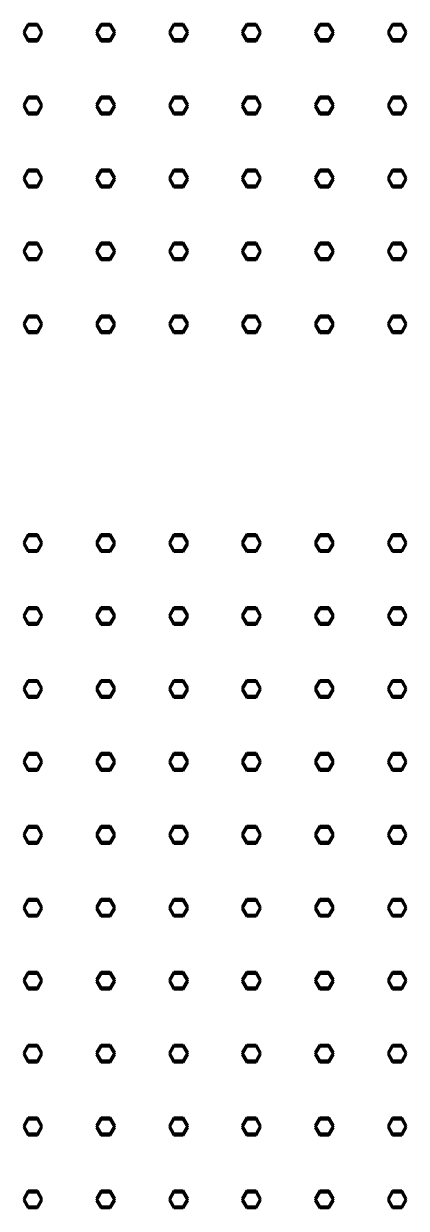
# Model space of a CAD drawing. Header units: millimetres. Extents: x 0 to 60, y -13 to 120.
# Drawn here: x 32.31 to 42.32, y 54.6 to 85.56 of the extents above; entities that cross this region are included whole.
import ezdxf

# ---------------------------------------------------------------- set-up
doc = ezdxf.new("R2010")
doc.units = ezdxf.units.MM
doc.layers.add('Visible (ANSI)', color=7, linetype='Continuous', lineweight=50)

msp = doc.modelspace()

# ---------------------------------------------------------------- linework, layer by layer
at = {"layer": 'Visible (ANSI)'}
for p, q in [((32.311, 85.351), (32.43, 85.558)), ((32.311, 85.3), (32.43, 85.507)), ((32.43, 85.558), (32.669, 85.558)), ((32.43, 85.507), (32.669, 85.507)), ((32.669, 85.558), (32.789, 85.351)), ((32.669, 85.507), (32.789, 85.3)), ((34.216, 85.351), (34.336, 85.558)), ((34.216, 85.3), (34.336, 85.507)), ((34.336, 85.558), (34.575, 85.558)), ((34.336, 85.507), (34.575, 85.507)), ((34.575, 85.558), (34.694, 85.351)), ((34.575, 85.507), (34.694, 85.3)), ((36.122, 85.351), (36.241, 85.558)), ((36.122, 85.3), (36.241, 85.507)), ((36.241, 85.558), (36.48, 85.558)), ((36.241, 85.507), (36.48, 85.507)), ((36.48, 85.558), (36.6, 85.351)), ((36.48, 85.507), (36.6, 85.3)), ((38.028, 85.351), (38.147, 85.558)), ((38.028, 85.3), (38.147, 85.507)), ((38.147, 85.558), (38.386, 85.558)), ((38.147, 85.507), (38.386, 85.507)), ((38.386, 85.558), (38.505, 85.351)), ((38.386, 85.507), (38.505, 85.3)), ((39.933, 85.351), (40.053, 85.558)), ((39.933, 85.3), (40.053, 85.507)), ((40.053, 85.558), (40.291, 85.558)), ((40.053, 85.507), (40.291, 85.507)), ((40.291, 85.558), (40.411, 85.351)), ((40.291, 85.507), (40.411, 85.3)), ((41.839, 85.351), (41.958, 85.558)), ((41.839, 85.3), (41.958, 85.507)), ((41.958, 85.558), (42.197, 85.558)), ((41.958, 85.507), (42.197, 85.507)), ((42.197, 85.558), (42.316, 85.351)), ((42.197, 85.507), (42.316, 85.3)), ((32.43, 85.144), (32.311, 85.351)), ((32.43, 85.093), (32.311, 85.3)), ((32.673, 85.151), (32.427, 85.151)), ((32.669, 85.144), (32.43, 85.144)), ((32.789, 85.351), (32.669, 85.144)), ((32.789, 85.3), (32.669, 85.093)), ((34.336, 85.144), (34.216, 85.351)), ((34.336, 85.093), (34.216, 85.3)), ((34.578, 85.151), (34.332, 85.151)), ((34.575, 85.144), (34.336, 85.144)), ((34.694, 85.351), (34.575, 85.144)), ((34.694, 85.3), (34.575, 85.093)), ((36.241, 85.144), (36.122, 85.351)), ((36.241, 85.093), (36.122, 85.3)), ((36.484, 85.151), (36.238, 85.151)), ((36.48, 85.144), (36.241, 85.144)), ((36.6, 85.351), (36.48, 85.144)), ((36.6, 85.3), (36.48, 85.093)), ((38.147, 85.144), (38.028, 85.351)), ((38.147, 85.093), (38.028, 85.3)), ((38.39, 85.151), (38.143, 85.151)), ((38.386, 85.144), (38.147, 85.144)), ((38.505, 85.351), (38.386, 85.144)), ((38.505, 85.3), (38.386, 85.093)), ((40.053, 85.144), (39.933, 85.351)), ((40.053, 85.093), (39.933, 85.3)), ((40.295, 85.151), (40.049, 85.151)), ((40.291, 85.144), (40.053, 85.144)), ((40.411, 85.351), (40.291, 85.144)), ((40.411, 85.3), (40.291, 85.093)), ((41.958, 85.144), (41.839, 85.351)), ((41.958, 85.093), (41.839, 85.3)), ((42.201, 85.151), (41.954, 85.151)), ((42.197, 85.144), (41.958, 85.144)), ((42.316, 85.351), (42.197, 85.144)), ((42.316, 85.3), (42.197, 85.093)), ((32.669, 85.093), (32.43, 85.093)), ((34.575, 85.093), (34.336, 85.093)), ((36.48, 85.093), (36.241, 85.093)), ((38.386, 85.093), (38.147, 85.093)), ((40.291, 85.093), (40.053, 85.093)), ((42.197, 85.093), (41.958, 85.093)), ((32.311, 83.445), (32.43, 83.652)), ((32.311, 83.395), (32.43, 83.601)), ((32.43, 83.652), (32.669, 83.652)), ((32.43, 83.601), (32.669, 83.601)), ((32.669, 83.652), (32.789, 83.445)), ((32.669, 83.601), (32.789, 83.395)), ((34.216, 83.445), (34.336, 83.652)), ((34.216, 83.395), (34.336, 83.601)), ((34.336, 83.652), (34.575, 83.652)), ((34.336, 83.601), (34.575, 83.601)), ((34.575, 83.652), (34.694, 83.445)), ((34.575, 83.601), (34.694, 83.395)), ((36.122, 83.445), (36.241, 83.652)), ((36.122, 83.395), (36.241, 83.601)), ((36.241, 83.652), (36.48, 83.652)), ((36.241, 83.601), (36.48, 83.601)), ((36.48, 83.652), (36.6, 83.445)), ((36.48, 83.601), (36.6, 83.395)), ((38.028, 83.445), (38.147, 83.652)), ((38.028, 83.395), (38.147, 83.601)), ((38.147, 83.652), (38.386, 83.652)), ((38.147, 83.601), (38.386, 83.601)), ((38.386, 83.652), (38.505, 83.445)), ((38.386, 83.601), (38.505, 83.395)), ((39.933, 83.445), (40.053, 83.652)), ((39.933, 83.395), (40.053, 83.601)), ((40.053, 83.652), (40.291, 83.652)), ((40.053, 83.601), (40.291, 83.601)), ((40.291, 83.652), (40.411, 83.445)), ((40.291, 83.601), (40.411, 83.395)), ((41.839, 83.445), (41.958, 83.652)), ((41.839, 83.395), (41.958, 83.601)), ((41.958, 83.652), (42.197, 83.652)), ((41.958, 83.601), (42.197, 83.601)), ((42.197, 83.652), (42.316, 83.445)), ((42.197, 83.601), (42.316, 83.395)), ((32.43, 83.239), (32.311, 83.445)), ((32.43, 83.188), (32.311, 83.395)), ((32.789, 83.445), (32.669, 83.239)), ((32.789, 83.395), (32.669, 83.188)), ((34.336, 83.239), (34.216, 83.445)), ((34.336, 83.188), (34.216, 83.395)), ((34.694, 83.445), (34.575, 83.239)), ((34.694, 83.395), (34.575, 83.188)), ((36.241, 83.239), (36.122, 83.445)), ((36.241, 83.188), (36.122, 83.395)), ((36.6, 83.445), (36.48, 83.239)), ((36.6, 83.395), (36.48, 83.188)), ((38.147, 83.239), (38.028, 83.445)), ((38.147, 83.188), (38.028, 83.395)), ((38.505, 83.445), (38.386, 83.239)), ((38.505, 83.395), (38.386, 83.188)), ((40.053, 83.239), (39.933, 83.445)), ((40.053, 83.188), (39.933, 83.395)), ((40.411, 83.445), (40.291, 83.239)), ((40.411, 83.395), (40.291, 83.188)), ((41.958, 83.239), (41.839, 83.445)), ((41.958, 83.188), (41.839, 83.395)), ((42.316, 83.445), (42.197, 83.239)), ((42.316, 83.395), (42.197, 83.188)), ((32.669, 83.239), (32.43, 83.239)), ((32.669, 83.188), (32.43, 83.188)), ((34.575, 83.239), (34.336, 83.239)), ((34.575, 83.188), (34.336, 83.188)), ((36.48, 83.239), (36.241, 83.239)), ((36.48, 83.188), (36.241, 83.188)), ((38.386, 83.239), (38.147, 83.239)), ((38.386, 83.188), (38.147, 83.188)), ((40.291, 83.239), (40.053, 83.239)), ((40.291, 83.188), (40.053, 83.188)), ((42.197, 83.239), (41.958, 83.239)), ((42.197, 83.188), (41.958, 83.188)), ((32.311, 81.54), (32.43, 81.747)), ((32.43, 81.747), (32.669, 81.747)), ((32.669, 81.747), (32.789, 81.54)), ((34.216, 81.54), (34.336, 81.747)), ((34.336, 81.747), (34.575, 81.747)), ((34.575, 81.747), (34.694, 81.54)), ((36.122, 81.54), (36.241, 81.747)), ((36.241, 81.747), (36.48, 81.747)), ((36.48, 81.747), (36.6, 81.54)), ((38.028, 81.54), (38.147, 81.747)), ((38.147, 81.747), (38.386, 81.747)), ((38.386, 81.747), (38.505, 81.54)), ((39.933, 81.54), (40.053, 81.747)), ((40.053, 81.747), (40.291, 81.747)), ((40.291, 81.747), (40.411, 81.54)), ((41.839, 81.54), (41.958, 81.747)), ((41.958, 81.747), (42.197, 81.747)), ((42.197, 81.747), (42.316, 81.54)), ((32.311, 81.489), (32.43, 81.696)), ((32.43, 81.333), (32.311, 81.54)), ((32.43, 81.282), (32.311, 81.489)), ((32.43, 81.696), (32.669, 81.696)), ((32.669, 81.696), (32.789, 81.489)), ((32.789, 81.54), (32.669, 81.333)), ((32.789, 81.489), (32.669, 81.282)), ((34.216, 81.489), (34.336, 81.696)), ((34.336, 81.333), (34.216, 81.54)), ((34.336, 81.282), (34.216, 81.489)), ((34.336, 81.696), (34.575, 81.696)), ((34.575, 81.696), (34.694, 81.489)), ((34.694, 81.54), (34.575, 81.333)), ((34.694, 81.489), (34.575, 81.282)), ((36.122, 81.489), (36.241, 81.696)), ((36.241, 81.333), (36.122, 81.54)), ((36.241, 81.282), (36.122, 81.489)), ((36.241, 81.696), (36.48, 81.696)), ((36.48, 81.696), (36.6, 81.489)), ((36.6, 81.54), (36.48, 81.333)), ((36.6, 81.489), (36.48, 81.282)), ((38.028, 81.489), (38.147, 81.696)), ((38.147, 81.333), (38.028, 81.54)), ((38.147, 81.282), (38.028, 81.489)), ((38.147, 81.696), (38.386, 81.696)), ((38.386, 81.696), (38.505, 81.489)), ((38.505, 81.54), (38.386, 81.333)), ((38.505, 81.489), (38.386, 81.282)), ((39.933, 81.489), (40.053, 81.696)), ((40.053, 81.333), (39.933, 81.54)), ((40.053, 81.282), (39.933, 81.489)), ((40.053, 81.696), (40.291, 81.696)), ((40.291, 81.696), (40.411, 81.489)), ((40.411, 81.54), (40.291, 81.333)), ((40.411, 81.489), (40.291, 81.282)), ((41.839, 81.489), (41.958, 81.696)), ((41.958, 81.333), (41.839, 81.54)), ((41.958, 81.282), (41.839, 81.489)), ((41.958, 81.696), (42.197, 81.696)), ((42.197, 81.696), (42.316, 81.489)), ((42.316, 81.54), (42.197, 81.333)), ((42.316, 81.489), (42.197, 81.282)), ((32.669, 81.333), (32.43, 81.333)), ((32.669, 81.282), (32.43, 81.282)), ((34.575, 81.333), (34.336, 81.333)), ((34.575, 81.282), (34.336, 81.282)), ((36.48, 81.333), (36.241, 81.333)), ((36.48, 81.282), (36.241, 81.282)), ((38.386, 81.333), (38.147, 81.333)), ((38.386, 81.282), (38.147, 81.282)), ((40.291, 81.333), (40.053, 81.333)), ((40.291, 81.282), (40.053, 81.282)), ((42.197, 81.333), (41.958, 81.333)), ((42.197, 81.282), (41.958, 81.282)), ((32.311, 79.634), (32.43, 79.841)), ((32.311, 79.584), (32.43, 79.79)), ((32.43, 79.428), (32.311, 79.634)), ((32.43, 79.377), (32.311, 79.584)), ((32.43, 79.841), (32.669, 79.841)), ((32.43, 79.79), (32.669, 79.79)), ((32.669, 79.841), (32.789, 79.634)), ((32.669, 79.79), (32.789, 79.584)), ((32.789, 79.634), (32.669, 79.428)), ((32.789, 79.584), (32.669, 79.377)), ((34.216, 79.634), (34.336, 79.841)), ((34.216, 79.584), (34.336, 79.79)), ((34.336, 79.428), (34.216, 79.634)), ((34.336, 79.377), (34.216, 79.584)), ((34.336, 79.841), (34.575, 79.841)), ((34.336, 79.79), (34.575, 79.79)), ((34.575, 79.841), (34.694, 79.634)), ((34.575, 79.79), (34.694, 79.584)), ((34.694, 79.634), (34.575, 79.428)), ((34.694, 79.584), (34.575, 79.377)), ((36.122, 79.634), (36.241, 79.841)), ((36.122, 79.584), (36.241, 79.79)), ((36.241, 79.428), (36.122, 79.634)), ((36.241, 79.377), (36.122, 79.584)), ((36.241, 79.841), (36.48, 79.841)), ((36.241, 79.79), (36.48, 79.79)), ((36.48, 79.841), (36.6, 79.634)), ((36.48, 79.79), (36.6, 79.584)), ((36.6, 79.634), (36.48, 79.428)), ((36.6, 79.584), (36.48, 79.377)), ((38.028, 79.634), (38.147, 79.841)), ((38.028, 79.584), (38.147, 79.79)), ((38.147, 79.428), (38.028, 79.634)), ((38.147, 79.377), (38.028, 79.584)), ((38.147, 79.841), (38.386, 79.841)), ((38.147, 79.79), (38.386, 79.79)), ((38.386, 79.841), (38.505, 79.634)), ((38.386, 79.79), (38.505, 79.584)), ((38.505, 79.634), (38.386, 79.428)), ((38.505, 79.584), (38.386, 79.377)), ((39.933, 79.634), (40.053, 79.841)), ((39.933, 79.584), (40.053, 79.79)), ((40.053, 79.428), (39.933, 79.634)), ((40.053, 79.377), (39.933, 79.584)), ((40.053, 79.841), (40.291, 79.841)), ((40.053, 79.79), (40.291, 79.79)), ((40.291, 79.841), (40.411, 79.634)), ((40.291, 79.79), (40.411, 79.584)), ((40.411, 79.634), (40.291, 79.428)), ((40.411, 79.584), (40.291, 79.377)), ((41.839, 79.634), (41.958, 79.841)), ((41.839, 79.584), (41.958, 79.79)), ((41.958, 79.428), (41.839, 79.634)), ((41.958, 79.377), (41.839, 79.584)), ((41.958, 79.841), (42.197, 79.841)), ((41.958, 79.79), (42.197, 79.79)), ((42.197, 79.841), (42.316, 79.634)), ((42.197, 79.79), (42.316, 79.584)), ((42.316, 79.634), (42.197, 79.428)), ((42.316, 79.584), (42.197, 79.377)), ((32.669, 79.428), (32.43, 79.428)), ((32.669, 79.377), (32.43, 79.377)), ((34.575, 79.428), (34.336, 79.428)), ((34.575, 79.377), (34.336, 79.377)), ((36.48, 79.428), (36.241, 79.428)), ((36.48, 79.377), (36.241, 79.377)), ((38.386, 79.428), (38.147, 79.428)), ((38.386, 79.377), (38.147, 79.377)), ((40.291, 79.428), (40.053, 79.428)), ((40.291, 79.377), (40.053, 79.377)), ((42.197, 79.428), (41.958, 79.428)), ((42.197, 79.377), (41.958, 79.377)), ((32.311, 77.729), (32.43, 77.936)), ((32.311, 77.678), (32.43, 77.885)), ((32.43, 77.522), (32.311, 77.729)), ((32.43, 77.936), (32.669, 77.936)), ((32.43, 77.885), (32.669, 77.885)), ((32.669, 77.936), (32.789, 77.729)), ((32.669, 77.885), (32.789, 77.678)), ((32.789, 77.729), (32.669, 77.522)), ((34.216, 77.729), (34.336, 77.936)), ((34.216, 77.678), (34.336, 77.885)), ((34.336, 77.522), (34.216, 77.729)), ((34.336, 77.936), (34.575, 77.936)), ((34.336, 77.885), (34.575, 77.885)), ((34.575, 77.936), (34.694, 77.729)), ((34.575, 77.885), (34.694, 77.678)), ((34.694, 77.729), (34.575, 77.522)), ((36.122, 77.729), (36.241, 77.936)), ((36.122, 77.678), (36.241, 77.885)), ((36.241, 77.522), (36.122, 77.729)), ((36.241, 77.936), (36.48, 77.936)), ((36.241, 77.885), (36.48, 77.885)), ((36.48, 77.936), (36.6, 77.729)), ((36.48, 77.885), (36.6, 77.678)), ((36.6, 77.729), (36.48, 77.522)), ((38.028, 77.729), (38.147, 77.936)), ((38.028, 77.678), (38.147, 77.885)), ((38.147, 77.522), (38.028, 77.729)), ((38.147, 77.936), (38.386, 77.936)), ((38.147, 77.885), (38.386, 77.885)), ((38.386, 77.936), (38.505, 77.729)), ((38.386, 77.885), (38.505, 77.678)), ((38.505, 77.729), (38.386, 77.522)), ((39.933, 77.729), (40.053, 77.936)), ((39.933, 77.678), (40.053, 77.885)), ((40.053, 77.522), (39.933, 77.729)), ((40.053, 77.936), (40.291, 77.936)), ((40.053, 77.885), (40.291, 77.885)), ((40.291, 77.936), (40.411, 77.729)), ((40.291, 77.885), (40.411, 77.678)), ((40.411, 77.729), (40.291, 77.522)), ((41.839, 77.729), (41.958, 77.936)), ((41.839, 77.678), (41.958, 77.885)), ((41.958, 77.522), (41.839, 77.729)), ((41.958, 77.936), (42.197, 77.936)), ((41.958, 77.885), (42.197, 77.885)), ((42.197, 77.936), (42.316, 77.729)), ((42.197, 77.885), (42.316, 77.678)), ((42.316, 77.729), (42.197, 77.522)), ((32.43, 77.471), (32.311, 77.678)), ((32.669, 77.522), (32.43, 77.522)), ((32.669, 77.471), (32.43, 77.471)), ((32.789, 77.678), (32.669, 77.471)), ((34.336, 77.471), (34.216, 77.678)), ((34.575, 77.522), (34.336, 77.522)), ((34.575, 77.471), (34.336, 77.471)), ((34.694, 77.678), (34.575, 77.471)), ((36.241, 77.471), (36.122, 77.678)), ((36.48, 77.522), (36.241, 77.522)), ((36.48, 77.471), (36.241, 77.471)), ((36.6, 77.678), (36.48, 77.471)), ((38.147, 77.471), (38.028, 77.678)), ((38.386, 77.522), (38.147, 77.522)), ((38.386, 77.471), (38.147, 77.471)), ((38.505, 77.678), (38.386, 77.471)), ((40.053, 77.471), (39.933, 77.678)), ((40.291, 77.522), (40.053, 77.522)), ((40.291, 77.471), (40.053, 77.471)), ((40.411, 77.678), (40.291, 77.471)), ((41.958, 77.471), (41.839, 77.678)), ((42.197, 77.522), (41.958, 77.522)), ((42.197, 77.471), (41.958, 77.471)), ((42.316, 77.678), (42.197, 77.471)), ((32.311, 72.012), (32.43, 72.219)), ((32.311, 71.961), (32.43, 72.168)), ((32.43, 72.219), (32.669, 72.219)), ((32.43, 72.168), (32.669, 72.168)), ((32.669, 72.219), (32.789, 72.012)), ((32.669, 72.168), (32.789, 71.961)), ((34.216, 72.012), (34.336, 72.219)), ((34.216, 71.961), (34.336, 72.168)), ((34.336, 72.219), (34.575, 72.219)), ((34.336, 72.168), (34.575, 72.168)), ((34.575, 72.219), (34.694, 72.012)), ((34.575, 72.168), (34.694, 71.961)), ((36.122, 72.012), (36.241, 72.219)), ((36.122, 71.961), (36.241, 72.168)), ((36.241, 72.219), (36.48, 72.219)), ((36.241, 72.168), (36.48, 72.168)), ((36.48, 72.219), (36.6, 72.012)), ((36.48, 72.168), (36.6, 71.961)), ((38.028, 72.012), (38.147, 72.219)), ((38.028, 71.961), (38.147, 72.168)), ((38.147, 72.219), (38.386, 72.219)), ((38.147, 72.168), (38.386, 72.168)), ((38.386, 72.219), (38.505, 72.012)), ((38.386, 72.168), (38.505, 71.961)), ((39.933, 72.012), (40.053, 72.219)), ((39.933, 71.961), (40.053, 72.168)), ((40.053, 72.219), (40.291, 72.219)), ((40.053, 72.168), (40.291, 72.168)), ((40.291, 72.219), (40.411, 72.012)), ((40.291, 72.168), (40.411, 71.961)), ((41.839, 72.012), (41.958, 72.219)), ((41.839, 71.961), (41.958, 72.168)), ((41.958, 72.219), (42.197, 72.219)), ((41.958, 72.168), (42.197, 72.168)), ((42.197, 72.219), (42.316, 72.012)), ((42.197, 72.168), (42.316, 71.961)), ((32.43, 71.805), (32.311, 72.012)), ((32.43, 71.754), (32.311, 71.961)), ((32.789, 72.012), (32.669, 71.805)), ((32.789, 71.961), (32.669, 71.754)), ((34.336, 71.805), (34.216, 72.012)), ((34.336, 71.754), (34.216, 71.961)), ((34.694, 72.012), (34.575, 71.805)), ((34.694, 71.961), (34.575, 71.754)), ((36.241, 71.805), (36.122, 72.012)), ((36.241, 71.754), (36.122, 71.961)), ((36.6, 72.012), (36.48, 71.805)), ((36.6, 71.961), (36.48, 71.754)), ((38.147, 71.805), (38.028, 72.012)), ((38.147, 71.754), (38.028, 71.961)), ((38.505, 72.012), (38.386, 71.805)), ((38.505, 71.961), (38.386, 71.754)), ((40.053, 71.805), (39.933, 72.012)), ((40.053, 71.754), (39.933, 71.961)), ((40.411, 72.012), (40.291, 71.805)), ((40.411, 71.961), (40.291, 71.754)), ((41.958, 71.805), (41.839, 72.012)), ((41.958, 71.754), (41.839, 71.961)), ((42.316, 72.012), (42.197, 71.805)), ((42.316, 71.961), (42.197, 71.754)), ((32.669, 71.805), (32.43, 71.805)), ((32.669, 71.754), (32.43, 71.754)), ((34.575, 71.805), (34.336, 71.805)), ((34.575, 71.754), (34.336, 71.754)), ((36.48, 71.805), (36.241, 71.805)), ((36.48, 71.754), (36.241, 71.754)), ((38.386, 71.805), (38.147, 71.805)), ((38.386, 71.754), (38.147, 71.754)), ((40.291, 71.805), (40.053, 71.805)), ((40.291, 71.754), (40.053, 71.754)), ((42.197, 71.805), (41.958, 71.805)), ((42.197, 71.754), (41.958, 71.754)), ((32.311, 70.107), (32.43, 70.313)), ((32.43, 70.313), (32.669, 70.313)), ((32.669, 70.313), (32.789, 70.107)), ((34.216, 70.107), (34.336, 70.313)), ((34.336, 70.313), (34.575, 70.313)), ((34.575, 70.313), (34.694, 70.107)), ((36.122, 70.107), (36.241, 70.313)), ((36.241, 70.313), (36.48, 70.313)), ((36.48, 70.313), (36.6, 70.107)), ((38.028, 70.107), (38.147, 70.313)), ((38.147, 70.313), (38.386, 70.313)), ((38.386, 70.313), (38.505, 70.107)), ((39.933, 70.107), (40.053, 70.313)), ((40.053, 70.313), (40.291, 70.313)), ((40.291, 70.313), (40.411, 70.107)), ((41.839, 70.107), (41.958, 70.313)), ((41.958, 70.313), (42.197, 70.313)), ((42.197, 70.313), (42.316, 70.107)), ((32.311, 70.056), (32.43, 70.263)), ((32.43, 69.9), (32.311, 70.107)), ((32.43, 69.849), (32.311, 70.056)), ((32.43, 70.263), (32.669, 70.263)), ((32.669, 70.263), (32.789, 70.056)), ((32.789, 70.107), (32.669, 69.9)), ((32.789, 70.056), (32.669, 69.849)), ((34.216, 70.056), (34.336, 70.263)), ((34.336, 69.9), (34.216, 70.107)), ((34.336, 69.849), (34.216, 70.056)), ((34.336, 70.263), (34.575, 70.263)), ((34.575, 70.263), (34.694, 70.056)), ((34.694, 70.107), (34.575, 69.9)), ((34.694, 70.056), (34.575, 69.849)), ((36.122, 70.056), (36.241, 70.263)), ((36.241, 69.9), (36.122, 70.107)), ((36.241, 69.849), (36.122, 70.056)), ((36.241, 70.263), (36.48, 70.263)), ((36.48, 70.263), (36.6, 70.056)), ((36.6, 70.107), (36.48, 69.9)), ((36.6, 70.056), (36.48, 69.849)), ((38.028, 70.056), (38.147, 70.263)), ((38.147, 69.9), (38.028, 70.107)), ((38.147, 69.849), (38.028, 70.056)), ((38.147, 70.263), (38.386, 70.263)), ((38.386, 70.263), (38.505, 70.056)), ((38.505, 70.107), (38.386, 69.9)), ((38.505, 70.056), (38.386, 69.849)), ((39.933, 70.056), (40.053, 70.263)), ((40.053, 69.9), (39.933, 70.107)), ((40.053, 69.849), (39.933, 70.056)), ((40.053, 70.263), (40.291, 70.263)), ((40.291, 70.263), (40.411, 70.056)), ((40.411, 70.107), (40.291, 69.9)), ((40.411, 70.056), (40.291, 69.849)), ((41.839, 70.056), (41.958, 70.263)), ((41.958, 69.9), (41.839, 70.107)), ((41.958, 69.849), (41.839, 70.056)), ((41.958, 70.263), (42.197, 70.263)), ((42.197, 70.263), (42.316, 70.056)), ((42.316, 70.107), (42.197, 69.9)), ((42.316, 70.056), (42.197, 69.849)), ((32.669, 69.9), (32.43, 69.9)), ((32.669, 69.849), (32.43, 69.849)), ((34.575, 69.9), (34.336, 69.9)), ((34.575, 69.849), (34.336, 69.849)), ((36.48, 69.9), (36.241, 69.9)), ((36.48, 69.849), (36.241, 69.849)), ((38.386, 69.9), (38.147, 69.9)), ((38.386, 69.849), (38.147, 69.849)), ((40.291, 69.9), (40.053, 69.9)), ((40.291, 69.849), (40.053, 69.849)), ((42.197, 69.9), (41.958, 69.9)), ((42.197, 69.849), (41.958, 69.849)), ((32.311, 68.201), (32.43, 68.408)), ((32.43, 68.408), (32.669, 68.408)), ((32.669, 68.408), (32.789, 68.201)), ((34.216, 68.201), (34.336, 68.408)), ((34.336, 68.408), (34.575, 68.408)), ((34.575, 68.408), (34.694, 68.201)), ((36.122, 68.201), (36.241, 68.408)), ((36.241, 68.408), (36.48, 68.408)), ((36.48, 68.408), (36.6, 68.201)), ((38.028, 68.201), (38.147, 68.408)), ((38.147, 68.408), (38.386, 68.408)), ((38.386, 68.408), (38.505, 68.201)), ((39.933, 68.201), (40.053, 68.408)), ((40.053, 68.408), (40.291, 68.408)), ((40.291, 68.408), (40.411, 68.201)), ((41.839, 68.201), (41.958, 68.408)), ((41.958, 68.408), (42.197, 68.408)), ((42.197, 68.408), (42.316, 68.201)), ((32.311, 68.15), (32.43, 68.357)), ((32.43, 67.994), (32.311, 68.201)), ((32.43, 67.943), (32.311, 68.15)), ((32.43, 68.357), (32.669, 68.357)), ((32.669, 68.357), (32.789, 68.15)), ((32.789, 68.201), (32.669, 67.994)), ((32.789, 68.15), (32.669, 67.943)), ((34.216, 68.15), (34.336, 68.357)), ((34.336, 67.994), (34.216, 68.201)), ((34.336, 67.943), (34.216, 68.15)), ((34.336, 68.357), (34.575, 68.357)), ((34.575, 68.357), (34.694, 68.15)), ((34.694, 68.201), (34.575, 67.994)), ((34.694, 68.15), (34.575, 67.943)), ((36.122, 68.15), (36.241, 68.357)), ((36.241, 67.994), (36.122, 68.201)), ((36.241, 67.943), (36.122, 68.15)), ((36.241, 68.357), (36.48, 68.357)), ((36.48, 68.357), (36.6, 68.15)), ((36.6, 68.201), (36.48, 67.994)), ((36.6, 68.15), (36.48, 67.943)), ((38.028, 68.15), (38.147, 68.357)), ((38.147, 67.994), (38.028, 68.201)), ((38.147, 67.943), (38.028, 68.15)), ((38.147, 68.357), (38.386, 68.357)), ((38.386, 68.357), (38.505, 68.15)), ((38.505, 68.201), (38.386, 67.994)), ((38.505, 68.15), (38.386, 67.943)), ((39.933, 68.15), (40.053, 68.357)), ((40.053, 67.994), (39.933, 68.201)), ((40.053, 67.943), (39.933, 68.15)), ((40.053, 68.357), (40.291, 68.357)), ((40.291, 68.357), (40.411, 68.15)), ((40.411, 68.201), (40.291, 67.994)), ((40.411, 68.15), (40.291, 67.943)), ((41.839, 68.15), (41.958, 68.357)), ((41.958, 67.994), (41.839, 68.201)), ((41.958, 67.943), (41.839, 68.15)), ((41.958, 68.357), (42.197, 68.357)), ((42.197, 68.357), (42.316, 68.15)), ((42.316, 68.201), (42.197, 67.994)), ((42.316, 68.15), (42.197, 67.943)), ((32.669, 67.994), (32.43, 67.994)), ((32.669, 67.943), (32.43, 67.943)), ((34.575, 67.994), (34.336, 67.994)), ((34.575, 67.943), (34.336, 67.943)), ((36.48, 67.994), (36.241, 67.994)), ((36.48, 67.943), (36.241, 67.943)), ((38.386, 67.994), (38.147, 67.994)), ((38.386, 67.943), (38.147, 67.943)), ((40.291, 67.994), (40.053, 67.994)), ((40.291, 67.943), (40.053, 67.943)), ((42.197, 67.994), (41.958, 67.994)), ((42.197, 67.943), (41.958, 67.943)), ((32.311, 66.295), (32.43, 66.502)), ((32.311, 66.245), (32.43, 66.451)), ((32.43, 66.089), (32.311, 66.295)), ((32.43, 66.038), (32.311, 66.245)), ((32.43, 66.502), (32.669, 66.502)), ((32.43, 66.451), (32.669, 66.451)), ((32.669, 66.502), (32.789, 66.295)), ((32.669, 66.451), (32.789, 66.245)), ((32.789, 66.295), (32.669, 66.089)), ((32.789, 66.245), (32.669, 66.038)), ((34.216, 66.295), (34.336, 66.502)), ((34.216, 66.245), (34.336, 66.451)), ((34.336, 66.089), (34.216, 66.295)), ((34.336, 66.038), (34.216, 66.245)), ((34.336, 66.502), (34.575, 66.502)), ((34.336, 66.451), (34.575, 66.451)), ((34.575, 66.502), (34.694, 66.295)), ((34.575, 66.451), (34.694, 66.245)), ((34.694, 66.295), (34.575, 66.089)), ((34.694, 66.245), (34.575, 66.038)), ((36.122, 66.295), (36.241, 66.502)), ((36.122, 66.245), (36.241, 66.451)), ((36.241, 66.089), (36.122, 66.295)), ((36.241, 66.038), (36.122, 66.245)), ((36.241, 66.502), (36.48, 66.502)), ((36.241, 66.451), (36.48, 66.451)), ((36.48, 66.502), (36.6, 66.295)), ((36.48, 66.451), (36.6, 66.245)), ((36.6, 66.295), (36.48, 66.089)), ((36.6, 66.245), (36.48, 66.038)), ((38.028, 66.295), (38.147, 66.502)), ((38.028, 66.245), (38.147, 66.451)), ((38.147, 66.089), (38.028, 66.295)), ((38.147, 66.038), (38.028, 66.245)), ((38.147, 66.502), (38.386, 66.502)), ((38.147, 66.451), (38.386, 66.451)), ((38.386, 66.502), (38.505, 66.295)), ((38.386, 66.451), (38.505, 66.245)), ((38.505, 66.295), (38.386, 66.089)), ((38.505, 66.245), (38.386, 66.038)), ((39.933, 66.295), (40.053, 66.502)), ((39.933, 66.245), (40.053, 66.451)), ((40.053, 66.089), (39.933, 66.295)), ((40.053, 66.038), (39.933, 66.245)), ((40.053, 66.502), (40.291, 66.502)), ((40.053, 66.451), (40.291, 66.451)), ((40.291, 66.502), (40.411, 66.295)), ((40.291, 66.451), (40.411, 66.245)), ((40.411, 66.295), (40.291, 66.089)), ((40.411, 66.245), (40.291, 66.038)), ((41.839, 66.295), (41.958, 66.502)), ((41.839, 66.245), (41.958, 66.451)), ((41.958, 66.089), (41.839, 66.295)), ((41.958, 66.038), (41.839, 66.245)), ((41.958, 66.502), (42.197, 66.502)), ((41.958, 66.451), (42.197, 66.451)), ((42.197, 66.502), (42.316, 66.295)), ((42.197, 66.451), (42.316, 66.245)), ((42.316, 66.295), (42.197, 66.089)), ((42.316, 66.245), (42.197, 66.038)), ((32.669, 66.089), (32.43, 66.089)), ((32.669, 66.038), (32.43, 66.038)), ((34.575, 66.089), (34.336, 66.089)), ((34.575, 66.038), (34.336, 66.038)), ((36.48, 66.089), (36.241, 66.089)), ((36.48, 66.038), (36.241, 66.038)), ((38.386, 66.089), (38.147, 66.089)), ((38.386, 66.038), (38.147, 66.038)), ((40.291, 66.089), (40.053, 66.089)), ((40.291, 66.038), (40.053, 66.038)), ((42.197, 66.089), (41.958, 66.089)), ((42.197, 66.038), (41.958, 66.038)), ((32.311, 64.39), (32.43, 64.597)), ((32.311, 64.339), (32.43, 64.546)), ((32.43, 64.183), (32.311, 64.39)), ((32.43, 64.597), (32.669, 64.597)), ((32.43, 64.546), (32.669, 64.546)), ((32.669, 64.597), (32.789, 64.39)), ((32.669, 64.546), (32.789, 64.339)), ((32.789, 64.39), (32.669, 64.183)), ((34.216, 64.39), (34.336, 64.597)), ((34.216, 64.339), (34.336, 64.546)), ((34.336, 64.183), (34.216, 64.39)), ((34.336, 64.597), (34.575, 64.597)), ((34.336, 64.546), (34.575, 64.546)), ((34.575, 64.597), (34.694, 64.39)), ((34.575, 64.546), (34.694, 64.339)), ((34.694, 64.39), (34.575, 64.183)), ((36.122, 64.39), (36.241, 64.597)), ((36.122, 64.339), (36.241, 64.546)), ((36.241, 64.183), (36.122, 64.39)), ((36.241, 64.597), (36.48, 64.597)), ((36.241, 64.546), (36.48, 64.546)), ((36.48, 64.597), (36.6, 64.39)), ((36.48, 64.546), (36.6, 64.339)), ((36.6, 64.39), (36.48, 64.183)), ((38.028, 64.39), (38.147, 64.597)), ((38.028, 64.339), (38.147, 64.546)), ((38.147, 64.183), (38.028, 64.39)), ((38.147, 64.597), (38.386, 64.597)), ((38.147, 64.546), (38.386, 64.546)), ((38.386, 64.597), (38.505, 64.39)), ((38.386, 64.546), (38.505, 64.339)), ((38.505, 64.39), (38.386, 64.183)), ((39.933, 64.39), (40.053, 64.597)), ((39.933, 64.339), (40.053, 64.546)), ((40.053, 64.183), (39.933, 64.39)), ((40.053, 64.597), (40.291, 64.597)), ((40.053, 64.546), (40.291, 64.546)), ((40.291, 64.597), (40.411, 64.39)), ((40.291, 64.546), (40.411, 64.339)), ((40.411, 64.39), (40.291, 64.183)), ((41.839, 64.39), (41.958, 64.597)), ((41.839, 64.339), (41.958, 64.546)), ((41.958, 64.183), (41.839, 64.39)), ((41.958, 64.597), (42.197, 64.597)), ((41.958, 64.546), (42.197, 64.546)), ((42.197, 64.597), (42.316, 64.39)), ((42.197, 64.546), (42.316, 64.339)), ((42.316, 64.39), (42.197, 64.183)), ((32.43, 64.132), (32.311, 64.339)), ((32.669, 64.183), (32.43, 64.183)), ((32.669, 64.132), (32.43, 64.132)), ((32.789, 64.339), (32.669, 64.132)), ((34.336, 64.132), (34.216, 64.339)), ((34.575, 64.183), (34.336, 64.183)), ((34.575, 64.132), (34.336, 64.132)), ((34.694, 64.339), (34.575, 64.132)), ((36.241, 64.132), (36.122, 64.339)), ((36.48, 64.183), (36.241, 64.183)), ((36.48, 64.132), (36.241, 64.132)), ((36.6, 64.339), (36.48, 64.132)), ((38.147, 64.132), (38.028, 64.339)), ((38.386, 64.183), (38.147, 64.183)), ((38.386, 64.132), (38.147, 64.132)), ((38.505, 64.339), (38.386, 64.132)), ((40.053, 64.132), (39.933, 64.339)), ((40.291, 64.183), (40.053, 64.183)), ((40.291, 64.132), (40.053, 64.132)), ((40.411, 64.339), (40.291, 64.132)), ((41.958, 64.132), (41.839, 64.339)), ((42.197, 64.183), (41.958, 64.183)), ((42.197, 64.132), (41.958, 64.132)), ((42.316, 64.339), (42.197, 64.132)), ((32.311, 62.484), (32.43, 62.691)), ((32.311, 62.433), (32.43, 62.64)), ((32.43, 62.691), (32.669, 62.691)), ((32.43, 62.64), (32.669, 62.64)), ((32.669, 62.691), (32.789, 62.484)), ((32.669, 62.64), (32.789, 62.433)), ((34.216, 62.484), (34.336, 62.691)), ((34.216, 62.433), (34.336, 62.64)), ((34.336, 62.691), (34.575, 62.691)), ((34.336, 62.64), (34.575, 62.64)), ((34.575, 62.691), (34.694, 62.484)), ((34.575, 62.64), (34.694, 62.433)), ((36.122, 62.484), (36.241, 62.691)), ((36.122, 62.433), (36.241, 62.64)), ((36.241, 62.691), (36.48, 62.691)), ((36.241, 62.64), (36.48, 62.64)), ((36.48, 62.691), (36.6, 62.484)), ((36.48, 62.64), (36.6, 62.433)), ((38.028, 62.484), (38.147, 62.691)), ((38.028, 62.433), (38.147, 62.64)), ((38.147, 62.691), (38.386, 62.691)), ((38.147, 62.64), (38.386, 62.64)), ((38.386, 62.691), (38.505, 62.484)), ((38.386, 62.64), (38.505, 62.433)), ((39.933, 62.484), (40.053, 62.691)), ((39.933, 62.433), (40.053, 62.64)), ((40.053, 62.691), (40.291, 62.691)), ((40.053, 62.64), (40.291, 62.64)), ((40.291, 62.691), (40.411, 62.484)), ((40.291, 62.64), (40.411, 62.433)), ((41.839, 62.484), (41.958, 62.691)), ((41.839, 62.433), (41.958, 62.64)), ((41.958, 62.691), (42.197, 62.691)), ((41.958, 62.64), (42.197, 62.64)), ((42.197, 62.691), (42.316, 62.484)), ((42.197, 62.64), (42.316, 62.433)), ((32.43, 62.277), (32.311, 62.484)), ((32.43, 62.227), (32.311, 62.433)), ((32.669, 62.277), (32.43, 62.277)), ((32.669, 62.227), (32.43, 62.227)), ((32.789, 62.484), (32.669, 62.277)), ((32.789, 62.433), (32.669, 62.227)), ((34.336, 62.277), (34.216, 62.484)), ((34.336, 62.227), (34.216, 62.433)), ((34.575, 62.277), (34.336, 62.277)), ((34.575, 62.227), (34.336, 62.227)), ((34.694, 62.484), (34.575, 62.277)), ((34.694, 62.433), (34.575, 62.227)), ((36.241, 62.277), (36.122, 62.484)), ((36.241, 62.227), (36.122, 62.433)), ((36.48, 62.277), (36.241, 62.277)), ((36.48, 62.227), (36.241, 62.227)), ((36.6, 62.484), (36.48, 62.277)), ((36.6, 62.433), (36.48, 62.227)), ((38.147, 62.277), (38.028, 62.484)), ((38.147, 62.227), (38.028, 62.433)), ((38.386, 62.277), (38.147, 62.277)), ((38.386, 62.227), (38.147, 62.227)), ((38.505, 62.484), (38.386, 62.277)), ((38.505, 62.433), (38.386, 62.227)), ((40.053, 62.277), (39.933, 62.484)), ((40.053, 62.227), (39.933, 62.433)), ((40.291, 62.277), (40.053, 62.277)), ((40.291, 62.227), (40.053, 62.227)), ((40.411, 62.484), (40.291, 62.277)), ((40.411, 62.433), (40.291, 62.227)), ((41.958, 62.277), (41.839, 62.484)), ((41.958, 62.227), (41.839, 62.433)), ((42.197, 62.277), (41.958, 62.277)), ((42.197, 62.227), (41.958, 62.227)), ((42.316, 62.484), (42.197, 62.277)), ((42.316, 62.433), (42.197, 62.227)), ((32.311, 60.579), (32.43, 60.785)), ((32.311, 60.528), (32.43, 60.735)), ((32.43, 60.785), (32.669, 60.785)), ((32.43, 60.735), (32.669, 60.735)), ((32.669, 60.785), (32.789, 60.579)), ((32.669, 60.735), (32.789, 60.528)), ((34.216, 60.579), (34.336, 60.785)), ((34.216, 60.528), (34.336, 60.735)), ((34.336, 60.785), (34.575, 60.785)), ((34.336, 60.735), (34.575, 60.735)), ((34.575, 60.785), (34.694, 60.579)), ((34.575, 60.735), (34.694, 60.528)), ((36.122, 60.579), (36.241, 60.785)), ((36.122, 60.528), (36.241, 60.735)), ((36.241, 60.785), (36.48, 60.785)), ((36.241, 60.735), (36.48, 60.735)), ((36.48, 60.785), (36.6, 60.579)), ((36.48, 60.735), (36.6, 60.528)), ((38.028, 60.579), (38.147, 60.785)), ((38.028, 60.528), (38.147, 60.735)), ((38.147, 60.785), (38.386, 60.785)), ((38.147, 60.735), (38.386, 60.735)), ((38.386, 60.785), (38.505, 60.579)), ((38.386, 60.735), (38.505, 60.528)), ((39.933, 60.579), (40.053, 60.785)), ((39.933, 60.528), (40.053, 60.735)), ((40.053, 60.785), (40.291, 60.785)), ((40.053, 60.735), (40.291, 60.735)), ((40.291, 60.785), (40.411, 60.579)), ((40.291, 60.735), (40.411, 60.528)), ((41.839, 60.579), (41.958, 60.785)), ((41.839, 60.528), (41.958, 60.735)), ((41.958, 60.785), (42.197, 60.785)), ((41.958, 60.735), (42.197, 60.735)), ((42.197, 60.785), (42.316, 60.579)), ((42.197, 60.735), (42.316, 60.528)), ((32.43, 60.372), (32.311, 60.579)), ((32.43, 60.321), (32.311, 60.528)), ((32.669, 60.372), (32.43, 60.372)), ((32.789, 60.579), (32.669, 60.372)), ((32.789, 60.528), (32.669, 60.321)), ((34.336, 60.372), (34.216, 60.579)), ((34.336, 60.321), (34.216, 60.528)), ((34.575, 60.372), (34.336, 60.372)), ((34.694, 60.579), (34.575, 60.372)), ((34.694, 60.528), (34.575, 60.321)), ((36.241, 60.372), (36.122, 60.579)), ((36.241, 60.321), (36.122, 60.528)), ((36.48, 60.372), (36.241, 60.372)), ((36.6, 60.579), (36.48, 60.372)), ((36.6, 60.528), (36.48, 60.321)), ((38.147, 60.372), (38.028, 60.579)), ((38.147, 60.321), (38.028, 60.528)), ((38.386, 60.372), (38.147, 60.372)), ((38.505, 60.579), (38.386, 60.372)), ((38.505, 60.528), (38.386, 60.321)), ((40.053, 60.372), (39.933, 60.579)), ((40.053, 60.321), (39.933, 60.528)), ((40.291, 60.372), (40.053, 60.372)), ((40.411, 60.579), (40.291, 60.372)), ((40.411, 60.528), (40.291, 60.321)), ((41.958, 60.372), (41.839, 60.579)), ((41.958, 60.321), (41.839, 60.528)), ((42.197, 60.372), (41.958, 60.372)), ((42.316, 60.579), (42.197, 60.372)), ((42.316, 60.528), (42.197, 60.321)), ((32.669, 60.321), (32.43, 60.321)), ((34.575, 60.321), (34.336, 60.321)), ((36.48, 60.321), (36.241, 60.321)), ((38.386, 60.321), (38.147, 60.321)), ((40.291, 60.321), (40.053, 60.321)), ((42.197, 60.321), (41.958, 60.321)), ((32.311, 58.673), (32.43, 58.88)), ((32.311, 58.622), (32.43, 58.829)), ((32.43, 58.88), (32.669, 58.88)), ((32.43, 58.829), (32.669, 58.829)), ((32.669, 58.88), (32.789, 58.673)), ((32.669, 58.829), (32.789, 58.622)), ((34.216, 58.673), (34.336, 58.88)), ((34.216, 58.622), (34.336, 58.829)), ((34.336, 58.88), (34.575, 58.88)), ((34.336, 58.829), (34.575, 58.829)), ((34.575, 58.88), (34.694, 58.673)), ((34.575, 58.829), (34.694, 58.622)), ((36.122, 58.673), (36.241, 58.88)), ((36.122, 58.622), (36.241, 58.829)), ((36.241, 58.88), (36.48, 58.88)), ((36.241, 58.829), (36.48, 58.829)), ((36.48, 58.88), (36.6, 58.673)), ((36.48, 58.829), (36.6, 58.622)), ((38.028, 58.673), (38.147, 58.88)), ((38.028, 58.622), (38.147, 58.829)), ((38.147, 58.88), (38.386, 58.88)), ((38.147, 58.829), (38.386, 58.829)), ((38.386, 58.88), (38.505, 58.673)), ((38.386, 58.829), (38.505, 58.622)), ((39.933, 58.673), (40.053, 58.88)), ((39.933, 58.622), (40.053, 58.829)), ((40.053, 58.88), (40.291, 58.88)), ((40.053, 58.829), (40.291, 58.829)), ((40.291, 58.88), (40.411, 58.673)), ((40.291, 58.829), (40.411, 58.622)), ((41.839, 58.673), (41.958, 58.88)), ((41.839, 58.622), (41.958, 58.829)), ((41.958, 58.88), (42.197, 58.88)), ((41.958, 58.829), (42.197, 58.829)), ((42.197, 58.88), (42.316, 58.673)), ((42.197, 58.829), (42.316, 58.622)), ((32.43, 58.466), (32.311, 58.673)), ((32.43, 58.415), (32.311, 58.622)), ((32.789, 58.673), (32.669, 58.466)), ((32.789, 58.622), (32.669, 58.415)), ((34.336, 58.466), (34.216, 58.673)), ((34.336, 58.415), (34.216, 58.622)), ((34.694, 58.673), (34.575, 58.466)), ((34.694, 58.622), (34.575, 58.415)), ((36.241, 58.466), (36.122, 58.673)), ((36.241, 58.415), (36.122, 58.622)), ((36.6, 58.673), (36.48, 58.466)), ((36.6, 58.622), (36.48, 58.415)), ((38.147, 58.466), (38.028, 58.673)), ((38.147, 58.415), (38.028, 58.622)), ((38.505, 58.673), (38.386, 58.466)), ((38.505, 58.622), (38.386, 58.415)), ((40.053, 58.466), (39.933, 58.673)), ((40.053, 58.415), (39.933, 58.622)), ((40.411, 58.673), (40.291, 58.466)), ((40.411, 58.622), (40.291, 58.415)), ((41.958, 58.466), (41.839, 58.673)), ((41.958, 58.415), (41.839, 58.622)), ((42.316, 58.673), (42.197, 58.466)), ((42.316, 58.622), (42.197, 58.415)), ((32.669, 58.466), (32.43, 58.466)), ((32.669, 58.415), (32.43, 58.415)), ((34.575, 58.466), (34.336, 58.466)), ((34.575, 58.415), (34.336, 58.415)), ((36.48, 58.466), (36.241, 58.466)), ((36.48, 58.415), (36.241, 58.415)), ((38.386, 58.466), (38.147, 58.466)), ((38.386, 58.415), (38.147, 58.415)), ((40.291, 58.466), (40.053, 58.466)), ((40.291, 58.415), (40.053, 58.415)), ((42.197, 58.466), (41.958, 58.466)), ((42.197, 58.415), (41.958, 58.415)), ((32.311, 56.768), (32.43, 56.974)), ((32.43, 56.974), (32.669, 56.974)), ((32.669, 56.974), (32.789, 56.768)), ((34.216, 56.768), (34.336, 56.974)), ((34.336, 56.974), (34.575, 56.974)), ((34.575, 56.974), (34.694, 56.768)), ((36.122, 56.768), (36.241, 56.974)), ((36.241, 56.974), (36.48, 56.974)), ((36.48, 56.974), (36.6, 56.768)), ((38.028, 56.768), (38.147, 56.974)), ((38.147, 56.974), (38.386, 56.974)), ((38.386, 56.974), (38.505, 56.768)), ((39.933, 56.768), (40.053, 56.974)), ((40.053, 56.974), (40.291, 56.974)), ((40.291, 56.974), (40.411, 56.768)), ((41.839, 56.768), (41.958, 56.974)), ((41.958, 56.974), (42.197, 56.974)), ((42.197, 56.974), (42.316, 56.768)), ((32.311, 56.717), (32.43, 56.924)), ((32.43, 56.561), (32.311, 56.768)), ((32.43, 56.51), (32.311, 56.717)), ((32.43, 56.924), (32.669, 56.924)), ((32.669, 56.924), (32.789, 56.717)), ((32.789, 56.768), (32.669, 56.561)), ((32.789, 56.717), (32.669, 56.51)), ((34.216, 56.717), (34.336, 56.924)), ((34.336, 56.561), (34.216, 56.768)), ((34.336, 56.51), (34.216, 56.717)), ((34.336, 56.924), (34.575, 56.924)), ((34.575, 56.924), (34.694, 56.717)), ((34.694, 56.768), (34.575, 56.561)), ((34.694, 56.717), (34.575, 56.51)), ((36.122, 56.717), (36.241, 56.924)), ((36.241, 56.561), (36.122, 56.768)), ((36.241, 56.51), (36.122, 56.717)), ((36.241, 56.924), (36.48, 56.924)), ((36.48, 56.924), (36.6, 56.717)), ((36.6, 56.768), (36.48, 56.561)), ((36.6, 56.717), (36.48, 56.51)), ((38.028, 56.717), (38.147, 56.924)), ((38.147, 56.561), (38.028, 56.768)), ((38.147, 56.51), (38.028, 56.717)), ((38.147, 56.924), (38.386, 56.924)), ((38.386, 56.924), (38.505, 56.717)), ((38.505, 56.768), (38.386, 56.561)), ((38.505, 56.717), (38.386, 56.51)), ((39.933, 56.717), (40.053, 56.924)), ((40.053, 56.561), (39.933, 56.768)), ((40.053, 56.51), (39.933, 56.717)), ((40.053, 56.924), (40.291, 56.924)), ((40.291, 56.924), (40.411, 56.717)), ((40.411, 56.768), (40.291, 56.561)), ((40.411, 56.717), (40.291, 56.51)), ((41.839, 56.717), (41.958, 56.924)), ((41.958, 56.561), (41.839, 56.768)), ((41.958, 56.51), (41.839, 56.717)), ((41.958, 56.924), (42.197, 56.924)), ((42.197, 56.924), (42.316, 56.717)), ((42.316, 56.768), (42.197, 56.561)), ((42.316, 56.717), (42.197, 56.51)), ((32.669, 56.561), (32.43, 56.561)), ((32.669, 56.51), (32.43, 56.51)), ((34.575, 56.561), (34.336, 56.561)), ((34.575, 56.51), (34.336, 56.51)), ((36.48, 56.561), (36.241, 56.561)), ((36.48, 56.51), (36.241, 56.51)), ((38.386, 56.561), (38.147, 56.561)), ((38.386, 56.51), (38.147, 56.51)), ((40.291, 56.561), (40.053, 56.561)), ((40.291, 56.51), (40.053, 56.51)), ((42.197, 56.561), (41.958, 56.561)), ((42.197, 56.51), (41.958, 56.51)), ((32.311, 54.862), (32.43, 55.069)), ((32.311, 54.811), (32.43, 55.018)), ((32.43, 54.655), (32.311, 54.862)), ((32.43, 54.604), (32.311, 54.811)), ((32.43, 55.069), (32.669, 55.069)), ((32.43, 55.018), (32.669, 55.018)), ((32.669, 55.069), (32.789, 54.862)), ((32.669, 55.018), (32.789, 54.811)), ((32.789, 54.862), (32.669, 54.655)), ((32.789, 54.811), (32.669, 54.604)), ((34.216, 54.862), (34.336, 55.069)), ((34.216, 54.811), (34.336, 55.018)), ((34.336, 54.655), (34.216, 54.862)), ((34.336, 54.604), (34.216, 54.811)), ((34.336, 55.069), (34.575, 55.069)), ((34.336, 55.018), (34.575, 55.018)), ((34.575, 55.069), (34.694, 54.862)), ((34.575, 55.018), (34.694, 54.811)), ((34.694, 54.862), (34.575, 54.655)), ((34.694, 54.811), (34.575, 54.604)), ((36.122, 54.862), (36.241, 55.069)), ((36.122, 54.811), (36.241, 55.018)), ((36.241, 54.655), (36.122, 54.862)), ((36.241, 54.604), (36.122, 54.811)), ((36.241, 55.069), (36.48, 55.069)), ((36.241, 55.018), (36.48, 55.018)), ((36.48, 55.069), (36.6, 54.862)), ((36.48, 55.018), (36.6, 54.811)), ((36.6, 54.862), (36.48, 54.655)), ((36.6, 54.811), (36.48, 54.604)), ((38.028, 54.862), (38.147, 55.069)), ((38.028, 54.811), (38.147, 55.018)), ((38.147, 54.655), (38.028, 54.862)), ((38.147, 54.604), (38.028, 54.811)), ((38.147, 55.069), (38.386, 55.069)), ((38.147, 55.018), (38.386, 55.018)), ((38.386, 55.069), (38.505, 54.862)), ((38.386, 55.018), (38.505, 54.811)), ((38.505, 54.862), (38.386, 54.655)), ((38.505, 54.811), (38.386, 54.604)), ((39.933, 54.862), (40.053, 55.069)), ((39.933, 54.811), (40.053, 55.018)), ((40.053, 54.655), (39.933, 54.862)), ((40.053, 54.604), (39.933, 54.811)), ((40.053, 55.069), (40.291, 55.069)), ((40.053, 55.018), (40.291, 55.018)), ((40.291, 55.069), (40.411, 54.862)), ((40.291, 55.018), (40.411, 54.811)), ((40.411, 54.862), (40.291, 54.655)), ((40.411, 54.811), (40.291, 54.604)), ((41.839, 54.862), (41.958, 55.069)), ((41.839, 54.811), (41.958, 55.018)), ((41.958, 54.655), (41.839, 54.862)), ((41.958, 54.604), (41.839, 54.811)), ((41.958, 55.069), (42.197, 55.069)), ((41.958, 55.018), (42.197, 55.018)), ((42.197, 55.069), (42.316, 54.862)), ((42.197, 55.018), (42.316, 54.811)), ((42.316, 54.862), (42.197, 54.655)), ((42.316, 54.811), (42.197, 54.604)), ((32.669, 54.655), (32.43, 54.655)), ((32.669, 54.604), (32.43, 54.604)), ((34.575, 54.655), (34.336, 54.655)), ((34.575, 54.604), (34.336, 54.604)), ((36.48, 54.655), (36.241, 54.655)), ((36.48, 54.604), (36.241, 54.604)), ((38.386, 54.655), (38.147, 54.655)), ((38.386, 54.604), (38.147, 54.604)), ((40.291, 54.655), (40.053, 54.655)), ((40.291, 54.604), (40.053, 54.604)), ((42.197, 54.655), (41.958, 54.655)), ((42.197, 54.604), (41.958, 54.604))]:
    msp.add_line(p, q, dxfattribs=at)

doc.saveas('drawing.dxf')
